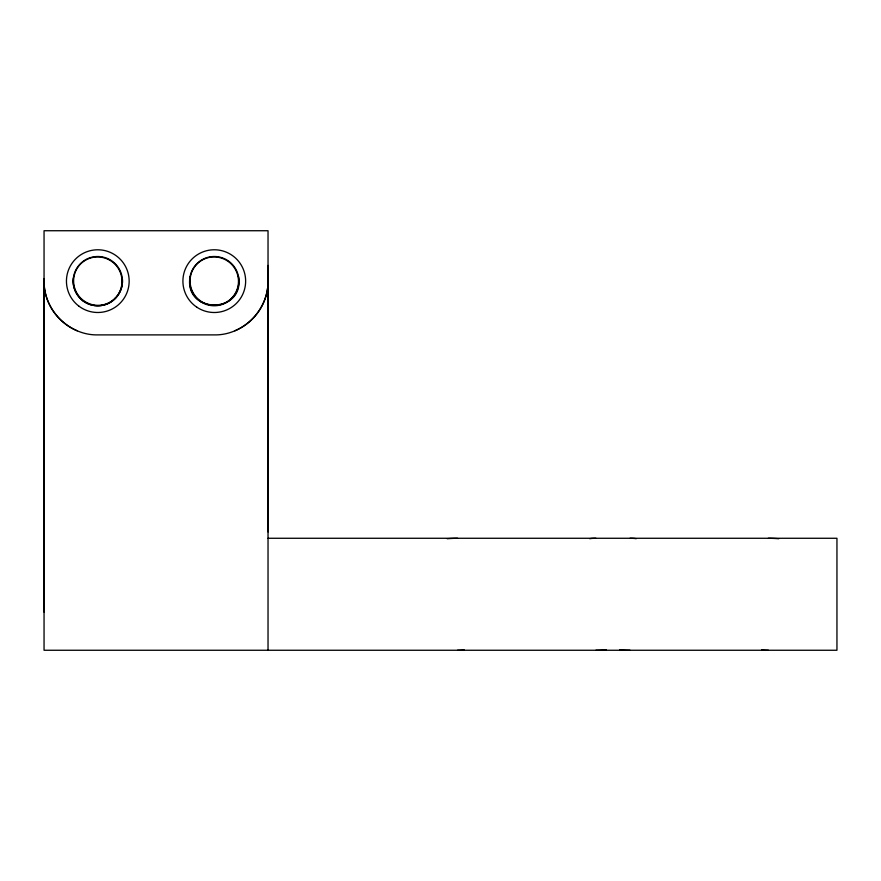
<?xml version="1.0" encoding="UTF-8"?>
<svg xmlns="http://www.w3.org/2000/svg" width="881" height="881" viewBox="0 0 881 881"><rect width="100%" height="100%" fill="white"/><g stroke="black" fill="none" stroke-linecap="round" stroke-linejoin="round"><path stroke-width="1.32" d="M44.05 278.55L44.05 471.82M44.05 612.053L44.05 472.293M268.033 531.882L268.033 472.293M268.033 471.82L268.033 265.423M73.365 278.044C71.57 290.532 80.755 303.207 93.188 305.344A21.64 18.953 0 0 0 102.427 305.344C114.849 303.207 124.067 290.532 122.25 278.044M77.231 330.804A53.752 53.752 0 0 1 44.05 281.138C43.521 309.815 69.026 335.529 97.802 334.89L214.281 334.89C243.057 335.529 268.562 309.815 268.033 281.149M190.076 276.524C183.215 314.451 245.347 314.451 238.476 276.524M268.033 538.269L836.95 538.269L836.95 650.255L44.05 650.255L44.05 230.734L268.033 230.734L268.033 650.255M267.571 288.153A53.752 53.752 0 0 1 234.853 330.804M447.163 538.72A24.36 2.467 -5.9 0 1 457.547 538.28M464.089 649.704A24.36 2.467 5.9 0 1 457.547 650.244M589.774 538.72A24.36 2.467 5.9 0 1 595.919 538.28M606.304 649.815A24.36 2.467 -5.9 0 1 595.919 650.244M768.386 538.28A24.36 2.467 5.9 0 1 778.771 538.72M768.386 650.244A24.36 2.467 -5.9 0 1 761.856 649.704M630.014 538.28A24.36 2.467 -5.9 0 1 636.17 538.709M630.014 650.244A24.36 2.467 5.9 0 1 619.629 649.815M196.926 307.26A31.353 31.353 0 0 0 245.579 283.109A31.353 31.353 0 0 0 200.339 253.045A31.353 31.353 0 0 0 196.926 307.26M78.849 306.114A31.353 31.353 0 0 0 128.912 285.07A31.353 31.353 0 0 0 85.655 252.23A31.353 31.353 0 0 0 78.849 306.114M200.648 301.654A24.635 24.635 0 0 0 238.872 282.68A24.635 24.635 0 0 0 203.324 259.069A24.635 24.635 0 0 0 200.648 301.654M82.913 300.762A24.635 24.635 0 0 0 122.25 284.222A24.635 24.635 0 0 0 88.254 258.419A24.635 24.635 0 0 0 82.913 300.762M114.993 298.318A24.349 24.117 45 0 0 114.86 264.08A24.349 24.117 45 0 0 80.623 263.948A24.349 24.117 45 0 0 80.755 298.196A24.349 24.117 45 0 0 114.993 298.318M231.461 298.318A24.349 24.117 45 0 0 231.34 264.08A24.349 24.117 45 0 0 197.091 263.948A24.349 24.117 45 0 0 197.223 298.196A24.349 24.117 45 0 0 231.461 298.318"/></g></svg>
